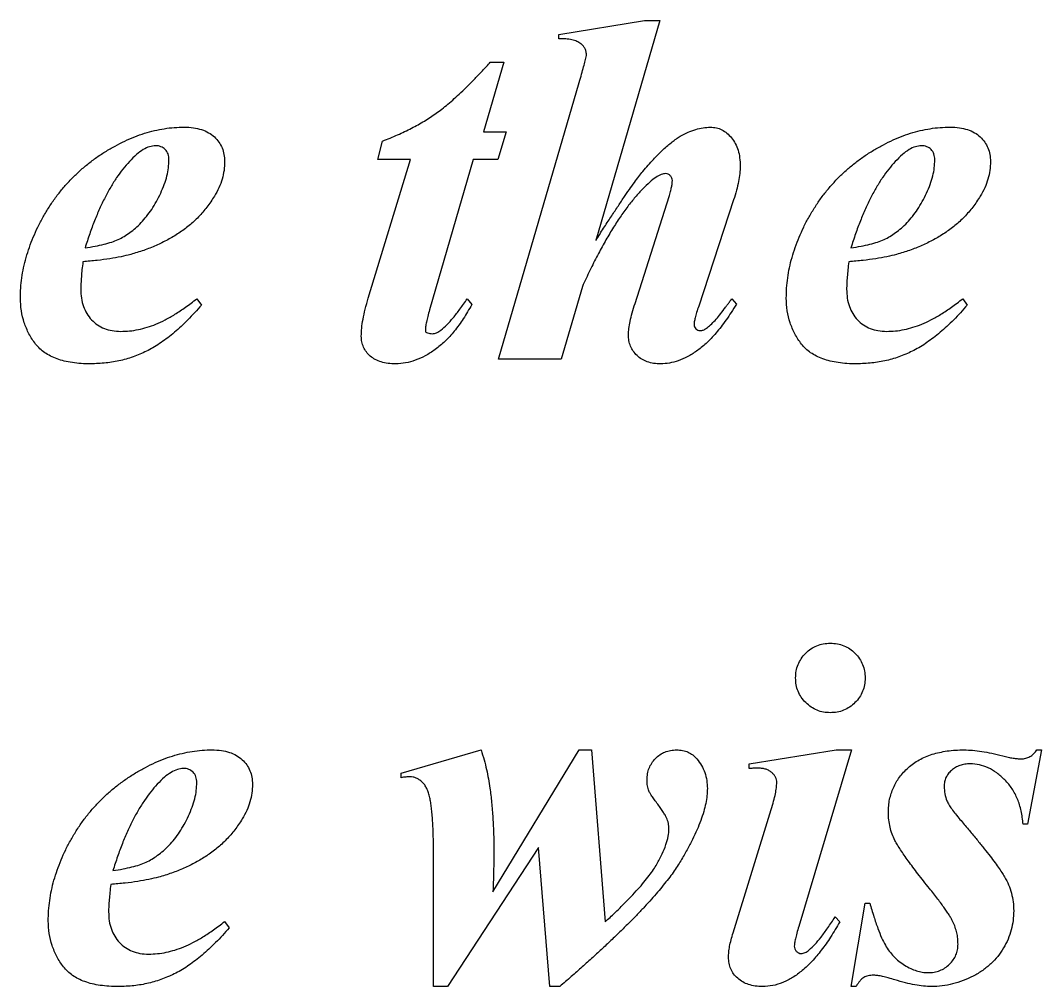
# Model space of a CAD drawing. Header units: inches. Extents: x -17.5 to 0, y -0.6 to 2.9.
# Drawn here: x -5.221 to -4.61, y 1.5 to 2.078 of the extents above; entities that cross this region are included whole.
import ezdxf

# ---------------------------------------------------------------- set-up
doc = ezdxf.new("R2010")
doc.units = ezdxf.units.IN
doc.header["$MEASUREMENT"] = 0

msp = doc.modelspace()

# ---------------------------------------------------------------- linework, layer by layer
at = {"color": 7, "linetype": 'Continuous', "lineweight": 25}
for p, q in [((-4.89917, 2.06944), (-4.84791, 2.07778)), ((-4.83867, 2.07778), (-4.87708, 1.94605)), ((-4.84791, 2.07778), (-4.83867, 2.07778)), ((-4.89917, 2.06667), (-4.89917, 2.06944)), ((-4.93207, 2.05278), (-4.94422, 2.01111)), ((-4.94018, 2.05278), (-4.93207, 2.05278)), ((-4.93528, 1.875), (-4.88697, 2.04071)), ((-4.94422, 2.01111), (-4.93064, 2.01111)), ((-4.93064, 2.01111), (-4.93576, 1.99444)), ((-5.0075, 1.99444), (-5.00464, 2.0056)), ((-5.01323, 1.91159), (-4.98788, 1.99444)), ((-4.98788, 1.99444), (-5.0075, 1.99444)), ((-4.95047, 1.99444), (-4.97656, 1.9046)), ((-4.93576, 1.99444), (-4.95047, 1.99444)), ((-4.85355, 1.90842), (-4.8332, 1.97231)), ((-4.79457, 1.97036), (-4.81549, 1.90677)), ((-4.88511, 1.91853), (-4.89778, 1.875)), ((-5.11584, 1.91111), (-5.11306, 1.90742)), ((-4.95407, 1.91111), (-4.9513, 1.90773)), ((-4.79565, 1.91111), (-4.79288, 1.90794)), ((-4.6575, 1.91111), (-4.65472, 1.90742)), ((-4.89778, 1.875), (-4.93528, 1.875)), ((-4.99361, 1.6273), (-4.9457, 1.64119)), ((-4.93862, 1.55625), (-4.88693, 1.64119)), ((-4.88693, 1.64119), (-4.87972, 1.64119)), ((-4.87972, 1.64119), (-4.87139, 1.53832)), ((-4.78528, 1.63285), (-4.73315, 1.64119)), ((-4.72395, 1.64119), (-4.75564, 1.53554)), ((-4.73315, 1.64119), (-4.72395, 1.64119)), ((-4.61028, 1.64119), (-4.61861, 1.59674)), ((-4.61306, 1.64119), (-4.61028, 1.64119)), ((-4.78528, 1.63007), (-4.78528, 1.63285)), ((-4.99361, 1.62452), (-4.99361, 1.6273)), ((-4.79487, 1.53164), (-4.77204, 1.60551)), ((-4.61861, 1.59674), (-4.62139, 1.59674)), ((-4.97417, 1.49952), (-4.97417, 1.57812)), ((-4.91132, 1.58277), (-4.96575, 1.49952)), ((-4.90464, 1.49952), (-4.91132, 1.58277)), ((-4.72417, 1.49952), (-4.71584, 1.54952)), ((-4.71584, 1.54952), (-4.71306, 1.54952)), ((-4.73385, 1.54119), (-4.73107, 1.53823)), ((-5.09917, 1.53841), (-5.09639, 1.53472)), ((-4.96575, 1.49952), (-4.97417, 1.49952)), ((-4.89865, 1.49952), (-4.90464, 1.49952)), ((-4.72139, 1.49952), (-4.72417, 1.49952))]:
    msp.add_line(p, q, dxfattribs=at)
for points, knots in [([(-4.88593, 2.0638), (-4.88672, 2.06432), (-4.8884, 2.06542), (-4.89154, 2.0663), (-4.89517, 2.06678), (-4.89778, 2.06671), (-4.89917, 2.06667)], [0, 0, 0, 0, 0.204337, 0.435005, 0.69821, 1, 1, 1, 1]), ([(-4.88263, 2.05677), (-4.88268, 2.05748), (-4.88276, 2.05887), (-4.88336, 2.06082), (-4.88445, 2.06249), (-4.88543, 2.06336), (-4.88593, 2.0638)], [0, 0, 0, 0, 0.265526, 0.514444, 0.752194, 1, 1, 1, 1]), ([(-4.88697, 2.04071), (-4.88649, 2.04236), (-4.88557, 2.04544), (-4.88444, 2.04979), (-4.8834, 2.05347), (-4.88287, 2.05574), (-4.88263, 2.05677)], [0, 0, 0, 0, 0.309608, 0.579825, 0.809543, 1, 1, 1, 1]), ([(-5.00464, 2.0056), (-5.00163, 2.00679), (-4.99575, 2.00912), (-4.98741, 2.01313), (-4.9797, 2.01743), (-4.97368, 2.02132), (-4.96907, 2.02481), (-4.96541, 2.02769), (-4.96165, 2.03103), (-4.95766, 2.03464), (-4.95353, 2.03866), (-4.94925, 2.04306), (-4.94473, 2.04776), (-4.94172, 2.05108), (-4.94018, 2.05278)], [0, 0, 0, 0, 0.120172, 0.234507, 0.343418, 0.447385, 0.500336, 0.558038, 0.620076, 0.686978, 0.757998, 0.833949, 0.914855, 1, 1, 1, 1]), ([(-5.22139, 1.91155), (-5.22135, 1.91357), (-5.22127, 1.91764), (-5.22057, 1.92372), (-5.21956, 1.92983), (-5.218, 1.9359), (-5.21611, 1.942), (-5.21374, 1.94807), (-5.21102, 1.95418), (-5.2078, 1.9602), (-5.20428, 1.96612), (-5.20042, 1.97176), (-5.19623, 1.97709), (-5.19171, 1.98211), (-5.18693, 1.98688), (-5.1818, 1.99128), (-5.1764, 1.99544), (-5.17071, 1.99923), (-5.16485, 2.00261), (-5.15896, 2.00564), (-5.15308, 2.00822), (-5.14714, 2.01025), (-5.14123, 2.01187), (-5.1353, 2.01305), (-5.12937, 2.01377), (-5.1254, 2.01385), (-5.12343, 2.01389)], [0, 0, 0, 0, 0.039082, 0.078362, 0.117989, 0.158248, 0.199189, 0.24105, 0.28388, 0.328057, 0.3726, 0.416552, 0.459861, 0.503325, 0.546527, 0.59004, 0.633619, 0.677877, 0.721755, 0.764051, 0.805409, 0.845552, 0.884872, 0.923553, 0.962033, 1, 1, 1, 1]), ([(-5.12343, 2.01389), (-5.12154, 2.01384), (-5.11799, 2.01375), (-5.11303, 2.01258), (-5.10875, 2.0108), (-5.10528, 2.00818), (-5.10254, 2.00505), (-5.10055, 2.00149), (-5.09939, 1.99751), (-5.09924, 1.99474), (-5.09917, 1.99332)], [0, 0, 0, 0, 0.157556, 0.296643, 0.423401, 0.542675, 0.6567, 0.76879, 0.880952, 1, 1, 1, 1]), ([(-4.84891, 1.98741), (-4.84784, 1.98866), (-4.84578, 1.99108), (-4.84271, 1.99452), (-4.8397, 1.9976), (-4.83684, 2.00038), (-4.83411, 2.00287), (-4.83148, 2.00504), (-4.82895, 2.00687), (-4.82581, 2.00888), (-4.82195, 2.01085), (-4.81738, 2.01261), (-4.81286, 2.01367), (-4.80988, 2.01382), (-4.80841, 2.01389)], [0, 0, 0, 0, 0.098594, 0.190898, 0.276935, 0.356828, 0.430658, 0.499201, 0.561431, 0.618084, 0.722633, 0.821089, 0.911954, 1, 1, 1, 1]), ([(-4.80841, 2.01389), (-4.80723, 2.01382), (-4.80488, 2.01369), (-4.80153, 2.01236), (-4.79845, 2.01034), (-4.79572, 2.00752), (-4.79343, 2.00407), (-4.79174, 2.00001), (-4.79082, 1.99541), (-4.79069, 1.99218), (-4.79062, 1.99049)], [0, 0, 0, 0, 0.108195, 0.214475, 0.325674, 0.444897, 0.572296, 0.703214, 0.845636, 1, 1, 1, 1]), ([(-4.76306, 1.91155), (-4.76302, 1.91357), (-4.76294, 1.91764), (-4.76224, 1.92372), (-4.76123, 1.92983), (-4.75967, 1.9359), (-4.75778, 1.942), (-4.7554, 1.94807), (-4.75268, 1.95418), (-4.74947, 1.9602), (-4.74595, 1.96612), (-4.74209, 1.97176), (-4.73789, 1.97709), (-4.73338, 1.98211), (-4.7286, 1.98688), (-4.72347, 1.99128), (-4.71807, 1.99544), (-4.71237, 1.99923), (-4.70652, 2.00261), (-4.70063, 2.00564), (-4.69475, 2.00822), (-4.68881, 2.01025), (-4.6829, 2.01187), (-4.67697, 2.01305), (-4.67103, 2.01377), (-4.66707, 2.01385), (-4.6651, 2.01389)], [0, 0, 0, 0, 0.039082, 0.078362, 0.117989, 0.158248, 0.199189, 0.24105, 0.28388, 0.328057, 0.3726, 0.416552, 0.459861, 0.503325, 0.546527, 0.59004, 0.633619, 0.677877, 0.721755, 0.764051, 0.805409, 0.845552, 0.884872, 0.923553, 0.962033, 1, 1, 1, 1]), ([(-4.6651, 2.01389), (-4.66321, 2.01384), (-4.65965, 2.01375), (-4.6547, 2.01258), (-4.65041, 2.0108), (-4.64695, 2.00818), (-4.64421, 2.00505), (-4.64221, 2.00149), (-4.64105, 1.99751), (-4.64091, 1.99474), (-4.64084, 1.99332)], [0, 0, 0, 0, 0.1575562, 0.2966434, 0.4234006, 0.5426755, 0.6567005, 0.7687905, 0.8809523, 1, 1, 1, 1]), ([(-5.14049, 2.00278), (-5.14171, 2.00264), (-5.14431, 2.00235), (-5.14819, 2.00039), (-5.15223, 1.99739), (-5.15478, 1.99478), (-5.15616, 1.99336)], [0, 0, 0, 0, 0.1950134, 0.4168613, 0.6837801, 1, 1, 1, 1]), ([(-5.1325, 1.99431), (-5.13252, 1.99494), (-5.13255, 1.99614), (-5.13302, 1.99782), (-5.13368, 1.99933), (-5.13473, 2.00055), (-5.13592, 2.00156), (-5.13732, 2.00226), (-5.13885, 2.00272), (-5.13994, 2.00276), (-5.14049, 2.00278)], [0, 0, 0, 0, 0.142801, 0.272978, 0.397465, 0.51751, 0.637554, 0.753126, 0.873718, 1, 1, 1, 1]), ([(-4.68215, 2.00278), (-4.68337, 2.00264), (-4.68598, 2.00235), (-4.68985, 2.00039), (-4.6939, 1.99739), (-4.69644, 1.99478), (-4.69782, 1.99336)], [0, 0, 0, 0, 0.195013, 0.416861, 0.68378, 1, 1, 1, 1]), ([(-4.67417, 1.99431), (-4.67419, 1.99494), (-4.67422, 1.99614), (-4.67469, 1.99782), (-4.67535, 1.99933), (-4.6764, 2.00055), (-4.67759, 2.00156), (-4.67899, 2.00226), (-4.68052, 2.00272), (-4.6816, 2.00276), (-4.68215, 2.00278)], [0, 0, 0, 0, 0.142801, 0.272978, 0.397465, 0.51751, 0.637554, 0.753126, 0.873718, 1, 1, 1, 1]), ([(-5.18268, 1.94167), (-5.18066, 1.94197), (-5.17686, 1.94256), (-5.17155, 1.94375), (-5.16692, 1.94499), (-5.16292, 1.94657), (-5.15928, 1.94844), (-5.15584, 1.95079), (-5.15238, 1.95353), (-5.14902, 1.95679), (-5.14577, 1.96051), (-5.14272, 1.96471), (-5.13991, 1.96935), (-5.13739, 1.97436), (-5.13525, 1.97949), (-5.13365, 1.98456), (-5.13269, 1.98949), (-5.13256, 1.99273), (-5.1325, 1.99431)], [0, 0, 0, 0, 0.076865, 0.145034, 0.205136, 0.257311, 0.307089, 0.35899, 0.414116, 0.473151, 0.535406, 0.600225, 0.668527, 0.740015, 0.811443, 0.877706, 0.940411, 1, 1, 1, 1]), ([(-5.15616, 1.99336), (-5.15749, 1.99186), (-5.16022, 1.98878), (-5.16391, 1.98362), (-5.16749, 1.97796), (-5.17084, 1.97173), (-5.17412, 1.96502), (-5.17713, 1.95772), (-5.18006, 1.94992), (-5.18179, 1.94447), (-5.18268, 1.94167)], [0, 0, 0, 0, 0.102496, 0.210714, 0.32463, 0.445355, 0.572975, 0.707181, 0.84953, 1, 1, 1, 1]), ([(-5.09917, 1.99332), (-5.09925, 1.99154), (-5.0994, 1.988), (-5.1006, 1.98272), (-5.10249, 1.97751), (-5.10434, 1.97424), (-5.10529, 1.97257)], [0, 0, 0, 0, 0.242528, 0.485953, 0.737487, 1, 1, 1, 1]), ([(-4.72434, 1.94167), (-4.72233, 1.94197), (-4.71852, 1.94256), (-4.71321, 1.94375), (-4.70859, 1.94499), (-4.70458, 1.94657), (-4.70094, 1.94844), (-4.69751, 1.95079), (-4.69405, 1.95353), (-4.69068, 1.95679), (-4.68744, 1.96051), (-4.68439, 1.96471), (-4.68157, 1.96935), (-4.67906, 1.97436), (-4.67692, 1.97949), (-4.67531, 1.98456), (-4.67436, 1.98949), (-4.67423, 1.99273), (-4.67417, 1.99431)], [0, 0, 0, 0, 0.076865, 0.145034, 0.205136, 0.257311, 0.307089, 0.35899, 0.414116, 0.473151, 0.535406, 0.600225, 0.668527, 0.740015, 0.811443, 0.877706, 0.940411, 1, 1, 1, 1]), ([(-4.69782, 1.99336), (-4.69915, 1.99186), (-4.70188, 1.98878), (-4.70558, 1.98362), (-4.70916, 1.97796), (-4.71251, 1.97173), (-4.71579, 1.96502), (-4.7188, 1.95772), (-4.72173, 1.94992), (-4.72346, 1.94447), (-4.72434, 1.94167)], [0, 0, 0, 0, 0.102496, 0.210714, 0.32463, 0.445355, 0.572975, 0.707181, 0.84953, 1, 1, 1, 1]), ([(-4.64084, 1.99332), (-4.64091, 1.99154), (-4.64107, 1.988), (-4.64226, 1.98272), (-4.64416, 1.97751), (-4.64601, 1.97424), (-4.64696, 1.97257)], [0, 0, 0, 0, 0.242528, 0.485953, 0.737487, 1, 1, 1, 1]), ([(-4.87708, 1.94605), (-4.87551, 1.9485), (-4.87252, 1.95319), (-4.8682, 1.95993), (-4.86413, 1.966), (-4.86047, 1.9715), (-4.85714, 1.97639), (-4.85407, 1.98059), (-4.85142, 1.98424), (-4.8497, 1.98642), (-4.84891, 1.98741)], [0, 0, 0, 0, 0.173877, 0.333793, 0.479504, 0.611991, 0.729823, 0.833527, 0.924039, 1, 1, 1, 1]), ([(-4.79062, 1.99049), (-4.79068, 1.98906), (-4.7908, 1.98601), (-4.79161, 1.98122), (-4.79281, 1.97592), (-4.79396, 1.97227), (-4.79457, 1.97036)], [0, 0, 0, 0, 0.209004, 0.443557, 0.70733, 1, 1, 1, 1]), ([(-4.83515, 1.98611), (-4.83608, 1.98597), (-4.83821, 1.98566), (-4.84144, 1.98374), (-4.84507, 1.98081), (-4.84754, 1.97838), (-4.84891, 1.97704)], [0, 0, 0, 0, 0.166187, 0.382288, 0.65827, 1, 1, 1, 1]), ([(-4.83124, 1.9819), (-4.8313, 1.98244), (-4.83141, 1.98353), (-4.83242, 1.98483), (-4.83361, 1.98594), (-4.83465, 1.98606), (-4.83515, 1.98611)], [0, 0, 0, 0, 0.253161, 0.511631, 0.767134, 1, 1, 1, 1]), ([(-4.8332, 1.97231), (-4.8329, 1.97333), (-4.83235, 1.97521), (-4.83173, 1.97783), (-4.83135, 1.98001), (-4.83128, 1.98132), (-4.83124, 1.9819)], [0, 0, 0, 0, 0.326208, 0.598677, 0.822608, 1, 1, 1, 1]), ([(-4.84891, 1.97704), (-4.85043, 1.9754), (-4.8536, 1.97198), (-4.8581, 1.96628), (-4.86265, 1.95997), (-4.86715, 1.95295), (-4.87166, 1.94531), (-4.87617, 1.93698), (-4.88074, 1.92803), (-4.88362, 1.92176), (-4.88511, 1.91853)], [0, 0, 0, 0, 0.0973815, 0.2019414, 0.314889, 0.4352683, 0.5636629, 0.7002523, 0.8460296, 1, 1, 1, 1]), ([(-5.10529, 1.97257), (-5.10675, 1.97037), (-5.10963, 1.96601), (-5.11472, 1.96013), (-5.12033, 1.95487), (-5.12656, 1.95038), (-5.13318, 1.9464), (-5.14023, 1.94301), (-5.14762, 1.94), (-5.15277, 1.93848), (-5.15538, 1.93772)], [0, 0, 0, 0, 0.126688, 0.250228, 0.372514, 0.49468, 0.617641, 0.742739, 0.869822, 1, 1, 1, 1]), ([(-4.64696, 1.97257), (-4.64841, 1.97037), (-4.65129, 1.96601), (-4.65639, 1.96013), (-4.662, 1.95487), (-4.66822, 1.95038), (-4.67485, 1.9464), (-4.6819, 1.94301), (-4.68929, 1.94), (-4.69444, 1.93848), (-4.69704, 1.93772)], [0, 0, 0, 0, 0.126688, 0.250228, 0.372514, 0.49468, 0.617641, 0.742739, 0.869822, 1, 1, 1, 1]), ([(-5.15538, 1.93772), (-5.1573, 1.93725), (-5.16142, 1.93625), (-5.16812, 1.93505), (-5.17575, 1.93408), (-5.18114, 1.93359), (-5.18398, 1.93333)], [0, 0, 0, 0, 0.20459, 0.439082, 0.704993, 1, 1, 1, 1]), ([(-4.69704, 1.93772), (-4.69896, 1.93725), (-4.70308, 1.93625), (-4.70979, 1.93505), (-4.71741, 1.93408), (-4.72281, 1.93359), (-4.72564, 1.93333)], [0, 0, 0, 0, 0.20459, 0.439082, 0.704993, 1, 1, 1, 1]), ([(-5.18398, 1.93333), (-5.18418, 1.93176), (-5.18456, 1.92874), (-5.18492, 1.92442), (-5.18522, 1.92053), (-5.18526, 1.91808), (-5.18528, 1.91693)], [0, 0, 0, 0, 0.289329, 0.5539658, 0.7890769, 1, 1, 1, 1]), ([(-4.72564, 1.93333), (-4.72584, 1.93176), (-4.72623, 1.92874), (-4.72659, 1.92442), (-4.72689, 1.92053), (-4.72693, 1.91808), (-4.72695, 1.91693)], [0, 0, 0, 0, 0.289329, 0.5539658, 0.7890769, 1, 1, 1, 1]), ([(-5.18528, 1.91693), (-5.18522, 1.91511), (-5.18511, 1.9116), (-5.18379, 1.90666), (-5.18181, 1.90221), (-5.17889, 1.89849), (-5.17537, 1.89536), (-5.17114, 1.89326), (-5.16641, 1.89187), (-5.16307, 1.89174), (-5.16132, 1.89167)], [0, 0, 0, 0, 0.138619, 0.267658, 0.388404, 0.508312, 0.626725, 0.744958, 0.866809, 1, 1, 1, 1]), ([(-4.72695, 1.91693), (-4.72689, 1.91511), (-4.72677, 1.9116), (-4.72546, 1.90666), (-4.72347, 1.90221), (-4.72055, 1.89849), (-4.71704, 1.89536), (-4.7128, 1.89326), (-4.70808, 1.89187), (-4.70474, 1.89174), (-4.70299, 1.89167)], [0, 0, 0, 0, 0.138619, 0.267658, 0.388404, 0.508312, 0.626725, 0.744958, 0.866809, 1, 1, 1, 1]), ([(-5.17933, 1.87222), (-5.18125, 1.87225), (-5.18492, 1.8723), (-5.1902, 1.87288), (-5.19503, 1.87376), (-5.19942, 1.87506), (-5.20334, 1.87675), (-5.20681, 1.87879), (-5.20982, 1.88121), (-5.21313, 1.88493), (-5.21644, 1.8901), (-5.21927, 1.89685), (-5.2211, 1.90404), (-5.22129, 1.90902), (-5.22139, 1.91155)], [0, 0, 0, 0, 0.087244, 0.167641, 0.242272, 0.311244, 0.376044, 0.436772, 0.49455, 0.55161, 0.663388, 0.773209, 0.884729, 1, 1, 1, 1]), ([(-5.11306, 1.90742), (-5.1144, 1.90588), (-5.11704, 1.90285), (-5.12113, 1.89861), (-5.12516, 1.8947), (-5.12916, 1.89112), (-5.13315, 1.8879), (-5.13712, 1.88504), (-5.141, 1.88244), (-5.14623, 1.87957), (-5.15293, 1.8766), (-5.16137, 1.87409), (-5.17022, 1.87252), (-5.17626, 1.87232), (-5.17933, 1.87222)], [0, 0, 0, 0, 0.0791, 0.154916, 0.227172, 0.295979, 0.361898, 0.424661, 0.484745, 0.542227, 0.654471, 0.766987, 0.881447, 1, 1, 1, 1]), ([(-5.16132, 1.89167), (-5.15957, 1.89171), (-5.15604, 1.89181), (-5.15077, 1.89268), (-5.1455, 1.89403), (-5.14013, 1.89593), (-5.13457, 1.89858), (-5.12864, 1.90196), (-5.12234, 1.90623), (-5.11808, 1.90943), (-5.11584, 1.91111)], [0, 0, 0, 0, 0.10426, 0.209667, 0.317162, 0.427674, 0.547407, 0.683078, 0.833212, 1, 1, 1, 1]), ([(-5.0174, 1.88876), (-5.01734, 1.89035), (-5.01722, 1.89376), (-5.01636, 1.89917), (-5.01507, 1.9052), (-5.01387, 1.90938), (-5.01323, 1.91159)], [0, 0, 0, 0, 0.205405, 0.439032, 0.704171, 1, 1, 1, 1]), ([(-4.9513, 1.90773), (-4.95293, 1.90484), (-4.95607, 1.89931), (-4.96146, 1.89192), (-4.96707, 1.8857), (-4.97295, 1.88076), (-4.97894, 1.877), (-4.98487, 1.87425), (-4.99081, 1.87253), (-4.99479, 1.87232), (-4.99674, 1.87222)], [0, 0, 0, 0, 0.164549, 0.315664, 0.452911, 0.579345, 0.695512, 0.802853, 0.903381, 1, 1, 1, 1]), ([(-4.9697, 1.8924), (-4.9685, 1.89344), (-4.96587, 1.8957), (-4.96218, 1.89999), (-4.95812, 1.90516), (-4.95548, 1.90904), (-4.95407, 1.91111)], [0, 0, 0, 0, 0.193516, 0.424759, 0.692792, 1, 1, 1, 1]), ([(-4.8575, 1.88967), (-4.85744, 1.89089), (-4.8573, 1.89357), (-4.85649, 1.89792), (-4.85528, 1.90297), (-4.85416, 1.90652), (-4.85355, 1.90842)], [0, 0, 0, 0, 0.190139, 0.419159, 0.688586, 1, 1, 1, 1]), ([(-4.79288, 1.90794), (-4.79391, 1.9063), (-4.79591, 1.90312), (-4.79899, 1.8986), (-4.80201, 1.89447), (-4.80503, 1.89075), (-4.808, 1.88744), (-4.8109, 1.88448), (-4.81383, 1.88203), (-4.8175, 1.87922), (-4.82208, 1.8765), (-4.82754, 1.87406), (-4.83288, 1.87252), (-4.83643, 1.87232), (-4.83814, 1.87222)], [0, 0, 0, 0, 0.096691, 0.187562, 0.272718, 0.351723, 0.426334, 0.494711, 0.55819, 0.616931, 0.724725, 0.823275, 0.914478, 1, 1, 1, 1]), ([(-4.81549, 1.90677), (-4.81591, 1.9055), (-4.81667, 1.90319), (-4.81752, 1.90005), (-4.81812, 1.89759), (-4.81822, 1.89617), (-4.81827, 1.89557)], [0, 0, 0, 0, 0.346514, 0.630526, 0.845425, 1, 1, 1, 1]), ([(-4.80021, 1.90508), (-4.79994, 1.90546), (-4.79932, 1.9063), (-4.79829, 1.90767), (-4.79705, 1.90931), (-4.79615, 1.91048), (-4.79565, 1.91111)], [0, 0, 0, 0, 0.18485, 0.41446, 0.680809, 1, 1, 1, 1]), ([(-4.721, 1.87222), (-4.72291, 1.87225), (-4.72658, 1.8723), (-4.73186, 1.87288), (-4.7367, 1.87376), (-4.74108, 1.87506), (-4.74501, 1.87675), (-4.74847, 1.87879), (-4.75149, 1.88121), (-4.75479, 1.88493), (-4.7581, 1.8901), (-4.76094, 1.89685), (-4.76276, 1.90404), (-4.76296, 1.90902), (-4.76306, 1.91155)], [0, 0, 0, 0, 0.087244, 0.167641, 0.242272, 0.311244, 0.376044, 0.436772, 0.49455, 0.55161, 0.663388, 0.773209, 0.884729, 1, 1, 1, 1]), ([(-4.65472, 1.90742), (-4.65607, 1.90588), (-4.65871, 1.90285), (-4.6628, 1.89861), (-4.66683, 1.8947), (-4.67083, 1.89112), (-4.67482, 1.8879), (-4.67878, 1.88504), (-4.68267, 1.88244), (-4.68789, 1.87957), (-4.6946, 1.8766), (-4.70304, 1.87409), (-4.71189, 1.87252), (-4.71793, 1.87232), (-4.721, 1.87222)], [0, 0, 0, 0, 0.0791, 0.154916, 0.227172, 0.295979, 0.361898, 0.424661, 0.484745, 0.542227, 0.654471, 0.766987, 0.881447, 1, 1, 1, 1]), ([(-4.70299, 1.89167), (-4.70123, 1.89171), (-4.69771, 1.89181), (-4.69243, 1.89268), (-4.68716, 1.89403), (-4.6818, 1.89593), (-4.67624, 1.89858), (-4.67031, 1.90196), (-4.66401, 1.90623), (-4.65975, 1.90943), (-4.6575, 1.91111)], [0, 0, 0, 0, 0.10426, 0.209667, 0.317162, 0.427674, 0.547407, 0.683078, 0.833212, 1, 1, 1, 1]), ([(-4.97656, 1.9046), (-4.97693, 1.90329), (-4.97763, 1.90085), (-4.97841, 1.89741), (-4.97894, 1.89449), (-4.97903, 1.8927), (-4.97907, 1.89188)], [0, 0, 0, 0, 0.315165, 0.585756, 0.812505, 1, 1, 1, 1]), ([(-4.81089, 1.89353), (-4.81002, 1.89421), (-4.80818, 1.89565), (-4.80554, 1.89829), (-4.80286, 1.90148), (-4.80112, 1.90384), (-4.80021, 1.90508)], [0, 0, 0, 0, 0.20907, 0.444263, 0.707529, 1, 1, 1, 1]), ([(-4.81827, 1.89557), (-4.81822, 1.89514), (-4.81811, 1.89423), (-4.8172, 1.89313), (-4.81605, 1.89226), (-4.81511, 1.89215), (-4.81466, 1.8921)], [0, 0, 0, 0, 0.23457, 0.489642, 0.757668, 1, 1, 1, 1]), ([(-4.99674, 1.87222), (-4.99829, 1.87228), (-5.00124, 1.87238), (-5.00539, 1.87326), (-5.00902, 1.87467), (-5.01206, 1.87672), (-5.01442, 1.87928), (-5.01617, 1.88214), (-5.0172, 1.88536), (-5.01733, 1.88761), (-5.0174, 1.88876)], [0, 0, 0, 0, 0.156482, 0.296729, 0.42572, 0.547555, 0.663201, 0.773821, 0.884124, 1, 1, 1, 1]), ([(-4.97907, 1.89188), (-4.97898, 1.89166), (-4.97873, 1.8911), (-4.97763, 1.89068), (-4.97634, 1.89036), (-4.97533, 1.89031), (-4.97482, 1.89028)], [0, 0, 0, 0, 0.146229, 0.373492, 0.681429, 1, 1, 1, 1]), ([(-4.97482, 1.89028), (-4.97396, 1.89039), (-4.97206, 1.89063), (-4.97053, 1.89178), (-4.9697, 1.8924)], [0, 0, 0, 0, 0.456588, 1, 1, 1, 1]), ([(-4.83814, 1.87222), (-4.83958, 1.87227), (-4.84234, 1.87236), (-4.84621, 1.87334), (-4.8496, 1.87491), (-4.85244, 1.87711), (-4.85473, 1.87975), (-4.8563, 1.88281), (-4.85736, 1.88613), (-4.85746, 1.88848), (-4.8575, 1.88967)], [0, 0, 0, 0, 0.147064, 0.281475, 0.406087, 0.527604, 0.646379, 0.76039, 0.878051, 1, 1, 1, 1]), ([(-4.81466, 1.8921), (-4.81401, 1.89217), (-4.81263, 1.89231), (-4.81149, 1.89311), (-4.81089, 1.89353)], [0, 0, 0, 0, 0.4734389, 1, 1, 1, 1]), ([(-4.7575, 1.68424), (-4.75743, 1.68564), (-4.75729, 1.68837), (-4.7561, 1.69228), (-4.7542, 1.69588), (-4.75155, 1.69903), (-4.74843, 1.70174), (-4.74483, 1.70369), (-4.74089, 1.70485), (-4.73815, 1.705), (-4.73676, 1.70507)], [0, 0, 0, 0, 0.1280687, 0.2499474, 0.3717537, 0.4991318, 0.6263436, 0.7487782, 0.8719313, 1, 1, 1, 1]), ([(-4.73676, 1.70507), (-4.73533, 1.705), (-4.73255, 1.70485), (-4.72856, 1.7037), (-4.72495, 1.70172), (-4.72179, 1.69905), (-4.71913, 1.69587), (-4.71724, 1.69228), (-4.71605, 1.68837), (-4.71591, 1.68564), (-4.71584, 1.68424)], [0, 0, 0, 0, 0.130072, 0.253889, 0.375723, 0.50332, 0.630072, 0.75128, 0.87256, 1, 1, 1, 1]), ([(-4.73676, 1.66341), (-4.73814, 1.66348), (-4.74084, 1.66362), (-4.74473, 1.66481), (-4.74829, 1.66676), (-4.75147, 1.6694), (-4.75417, 1.67257), (-4.7561, 1.67619), (-4.75729, 1.68012), (-4.75743, 1.68284), (-4.7575, 1.68424)], [0, 0, 0, 0, 0.126881, 0.247614, 0.370178, 0.497691, 0.626054, 0.749788, 0.871796, 1, 1, 1, 1]), ([(-4.71584, 1.68424), (-4.71591, 1.68284), (-4.71605, 1.68012), (-4.71724, 1.67619), (-4.71917, 1.67257), (-4.72187, 1.66941), (-4.72506, 1.66675), (-4.72867, 1.6648), (-4.73262, 1.66363), (-4.73536, 1.66348), (-4.73676, 1.66341)], [0, 0, 0, 0, 0.127561, 0.248956, 0.37207, 0.499788, 0.626661, 0.749774, 0.872439, 1, 1, 1, 1]), ([(-5.20472, 1.53884), (-5.20468, 1.54087), (-5.2046, 1.54493), (-5.2039, 1.55102), (-5.2029, 1.55712), (-5.20134, 1.5632), (-5.19944, 1.56929), (-5.19707, 1.57537), (-5.19435, 1.58147), (-5.19113, 1.5875), (-5.18761, 1.59341), (-5.18376, 1.59906), (-5.17956, 1.60439), (-5.17505, 1.6094), (-5.17027, 1.61418), (-5.16513, 1.61858), (-5.15973, 1.62274), (-5.15404, 1.62652), (-5.14818, 1.62991), (-5.1423, 1.63293), (-5.13641, 1.63552), (-5.13048, 1.63755), (-5.12456, 1.63916), (-5.11864, 1.64035), (-5.1127, 1.64107), (-5.10873, 1.64115), (-5.10676, 1.64119)], [0, 0, 0, 0, 0.039082, 0.078362, 0.117989, 0.158248, 0.199189, 0.24105, 0.28388, 0.328057, 0.3726, 0.416552, 0.459861, 0.503325, 0.546527, 0.59004, 0.633619, 0.677877, 0.721755, 0.764051, 0.805409, 0.845552, 0.884872, 0.923553, 0.962033, 1, 1, 1, 1]), ([(-5.10676, 1.64119), (-5.10488, 1.64114), (-5.10132, 1.64105), (-5.09636, 1.63988), (-5.09208, 1.63809), (-5.08861, 1.63547), (-5.08587, 1.63235), (-5.08388, 1.62879), (-5.08272, 1.62481), (-5.08258, 1.62204), (-5.0825, 1.62061)], [0, 0, 0, 0, 0.157556, 0.296643, 0.423401, 0.542675, 0.6567, 0.76879, 0.880952, 1, 1, 1, 1]), ([(-4.9457, 1.64119), (-4.94509, 1.63919), (-4.94389, 1.63529), (-4.94242, 1.62948), (-4.94128, 1.62385), (-4.94072, 1.62014), (-4.94044, 1.61831)], [0, 0, 0, 0, 0.265917, 0.521276, 0.764347, 1, 1, 1, 1]), ([(-4.84639, 1.6233), (-4.84634, 1.62451), (-4.84624, 1.62687), (-4.84523, 1.63024), (-4.84366, 1.63334), (-4.84142, 1.63605), (-4.83878, 1.63836), (-4.83568, 1.63999), (-4.8323, 1.64105), (-4.82991, 1.64114), (-4.82868, 1.64119)], [0, 0, 0, 0, 0.1288, 0.251145, 0.372863, 0.4982, 0.624327, 0.745395, 0.869659, 1, 1, 1, 1]), ([(-4.82868, 1.64119), (-4.82747, 1.64112), (-4.82514, 1.641), (-4.82185, 1.63996), (-4.81891, 1.6383), (-4.81739, 1.63667), (-4.81662, 1.63585)], [0, 0, 0, 0, 0.265587, 0.512405, 0.752218, 1, 1, 1, 1]), ([(-4.70195, 1.60386), (-4.70192, 1.60516), (-4.70186, 1.60774), (-4.70129, 1.61151), (-4.70031, 1.61511), (-4.69901, 1.61855), (-4.69736, 1.62183), (-4.6953, 1.62493), (-4.69285, 1.62784), (-4.69007, 1.63058), (-4.68696, 1.6331), (-4.68351, 1.63528), (-4.67974, 1.63709), (-4.6757, 1.63864), (-4.67132, 1.63972), (-4.66669, 1.64063), (-4.66174, 1.64108), (-4.65834, 1.64115), (-4.65659, 1.64119)], [0, 0, 0, 0, 0.059206, 0.117017, 0.172813, 0.228349, 0.283605, 0.339563, 0.39695, 0.45597, 0.516732, 0.578175, 0.641074, 0.706379, 0.774283, 0.845821, 0.920436, 1, 1, 1, 1]), ([(-4.65659, 1.64119), (-4.65492, 1.64114), (-4.65142, 1.64105), (-4.64592, 1.64028), (-4.63989, 1.63917), (-4.63572, 1.63813), (-4.63354, 1.63758)], [0, 0, 0, 0, 0.213653, 0.4494, 0.711873, 1, 1, 1, 1]), ([(-4.62261, 1.6358), (-4.62166, 1.63587), (-4.6198, 1.63599), (-4.61718, 1.63706), (-4.61486, 1.6388), (-4.61367, 1.64037), (-4.61306, 1.64119)], [0, 0, 0, 0, 0.248846, 0.485926, 0.732908, 1, 1, 1, 1]), ([(-4.81662, 1.63585), (-4.81564, 1.63455), (-4.81371, 1.63198), (-4.81171, 1.6276), (-4.81049, 1.62292), (-4.81035, 1.61969), (-4.81028, 1.61805)], [0, 0, 0, 0, 0.252425, 0.498304, 0.744677, 1, 1, 1, 1]), ([(-4.65299, 1.63285), (-4.65408, 1.63281), (-4.65617, 1.63272), (-4.65916, 1.63193), (-4.66189, 1.63075), (-4.66422, 1.62897), (-4.66618, 1.62695), (-4.66755, 1.6246), (-4.6685, 1.62209), (-4.66857, 1.6203), (-4.66861, 1.6194)], [0, 0, 0, 0, 0.142331, 0.273091, 0.401783, 0.528907, 0.653372, 0.767895, 0.882167, 1, 1, 1, 1]), ([(-4.62139, 1.59674), (-4.62152, 1.5981), (-4.62176, 1.60077), (-4.62246, 1.60464), (-4.62341, 1.6083), (-4.62462, 1.61174), (-4.62611, 1.61495), (-4.62789, 1.61792), (-4.62989, 1.62071), (-4.63292, 1.62395), (-4.63687, 1.62749), (-4.64208, 1.63051), (-4.64745, 1.63251), (-4.65115, 1.63274), (-4.65299, 1.63285)], [0, 0, 0, 0, 0.077861, 0.152341, 0.223862, 0.292897, 0.359225, 0.425334, 0.489584, 0.554298, 0.677497, 0.790085, 0.895581, 1, 1, 1, 1]), ([(-4.63354, 1.63758), (-4.63246, 1.63731), (-4.63042, 1.63681), (-4.62751, 1.63622), (-4.62494, 1.63592), (-4.62334, 1.63584), (-4.62261, 1.6358)], [0, 0, 0, 0, 0.301428, 0.568151, 0.800344, 1, 1, 1, 1]), ([(-5.12382, 1.63007), (-5.12504, 1.62994), (-5.12764, 1.62964), (-5.13152, 1.62769), (-5.13556, 1.62469), (-5.13811, 1.62207), (-5.13949, 1.62066)], [0, 0, 0, 0, 0.1950134, 0.4168613, 0.6837801, 1, 1, 1, 1]), ([(-5.11584, 1.62161), (-5.11585, 1.62224), (-5.11588, 1.62343), (-5.11635, 1.62512), (-5.11702, 1.62663), (-5.11806, 1.62785), (-5.11926, 1.62885), (-5.12066, 1.62956), (-5.12219, 1.63002), (-5.12327, 1.63005), (-5.12382, 1.63007)], [0, 0, 0, 0, 0.142801, 0.272978, 0.397465, 0.51751, 0.637554, 0.753126, 0.873718, 1, 1, 1, 1]), ([(-4.77972, 1.6302), (-4.78056, 1.63019), (-4.78242, 1.63017), (-4.78427, 1.63011), (-4.78528, 1.63007)], [0, 0, 0, 0, 0.453061, 1, 1, 1, 1]), ([(-4.76874, 1.62157), (-4.76877, 1.62212), (-4.76883, 1.62323), (-4.76944, 1.62482), (-4.77038, 1.6263), (-4.77169, 1.62762), (-4.77327, 1.62881), (-4.77519, 1.62963), (-4.77737, 1.63011), (-4.77891, 1.63017), (-4.77972, 1.6302)], [0, 0, 0, 0, 0.106757, 0.213696, 0.322982, 0.443511, 0.571484, 0.70283, 0.84314, 1, 1, 1, 1]), ([(-5.16601, 1.56896), (-5.16399, 1.56927), (-5.16019, 1.56985), (-5.15488, 1.57105), (-5.15025, 1.57229), (-5.14625, 1.57387), (-5.14261, 1.57573), (-5.13918, 1.57809), (-5.13572, 1.58082), (-5.13235, 1.58408), (-5.1291, 1.58781), (-5.12605, 1.592), (-5.12324, 1.59665), (-5.12072, 1.60166), (-5.11858, 1.60678), (-5.11698, 1.61186), (-5.11603, 1.61679), (-5.1159, 1.62003), (-5.11584, 1.62161)], [0, 0, 0, 0, 0.076865, 0.145034, 0.205136, 0.257311, 0.307089, 0.35899, 0.414116, 0.473151, 0.535406, 0.600225, 0.668527, 0.740015, 0.811443, 0.877706, 0.940411, 1, 1, 1, 1]), ([(-5.13949, 1.62066), (-5.14082, 1.61916), (-5.14355, 1.61608), (-5.14724, 1.61092), (-5.15083, 1.60526), (-5.15418, 1.59903), (-5.15745, 1.59232), (-5.16047, 1.58502), (-5.1634, 1.57721), (-5.16512, 1.57176), (-5.16601, 1.56896)], [0, 0, 0, 0, 0.102496, 0.210714, 0.32463, 0.445355, 0.572975, 0.707181, 0.84953, 1, 1, 1, 1]), ([(-5.0825, 1.62061), (-5.08258, 1.61884), (-5.08274, 1.61529), (-5.08393, 1.61002), (-5.08582, 1.6048), (-5.08768, 1.60154), (-5.08862, 1.59987)], [0, 0, 0, 0, 0.242528, 0.485953, 0.737487, 1, 1, 1, 1]), ([(-4.98827, 1.62508), (-4.98907, 1.62506), (-4.99086, 1.62499), (-4.99263, 1.62469), (-4.99361, 1.62452)], [0, 0, 0, 0, 0.444878, 1, 1, 1, 1]), ([(-4.97638, 1.61258), (-4.97661, 1.61356), (-4.97706, 1.61543), (-4.97814, 1.61796), (-4.97935, 1.62019), (-4.98096, 1.62192), (-4.98264, 1.62332), (-4.98444, 1.62436), (-4.98635, 1.62493), (-4.98763, 1.62503), (-4.98827, 1.62508)], [0, 0, 0, 0, 0.1611797, 0.307011, 0.4413, 0.5663264, 0.6835315, 0.7927506, 0.8971176, 1, 1, 1, 1]), ([(-4.84535, 1.61658), (-4.84565, 1.6176), (-4.84631, 1.61979), (-4.84636, 1.62208), (-4.84639, 1.6233)], [0, 0, 0, 0, 0.465173, 1, 1, 1, 1]), ([(-4.77204, 1.60551), (-4.77155, 1.60717), (-4.77063, 1.61027), (-4.76959, 1.61461), (-4.76891, 1.61831), (-4.7688, 1.62055), (-4.76874, 1.62157)], [0, 0, 0, 0, 0.31585, 0.589913, 0.81473, 1, 1, 1, 1]), ([(-4.94044, 1.61831), (-4.94007, 1.61545), (-4.9393, 1.60952), (-4.93862, 1.60025), (-4.9381, 1.59031), (-4.93807, 1.58345), (-4.93806, 1.5799)], [0, 0, 0, 0, 0.224755, 0.465542, 0.723895, 1, 1, 1, 1]), ([(-4.81028, 1.61805), (-4.81034, 1.61662), (-4.81046, 1.61363), (-4.81125, 1.60901), (-4.81247, 1.60408), (-4.81422, 1.59883), (-4.8165, 1.59328), (-4.81926, 1.58741), (-4.82247, 1.5812), (-4.82555, 1.57585), (-4.82832, 1.57132), (-4.8308, 1.56774), (-4.8336, 1.56398), (-4.83673, 1.56007), (-4.84009, 1.55592), (-4.84386, 1.55167), (-4.84792, 1.54723), (-4.85229, 1.54258), (-4.85699, 1.53781), (-4.86202, 1.53284), (-4.86733, 1.52769), (-4.87299, 1.52239), (-4.87895, 1.51691), (-4.88521, 1.51124), (-4.89183, 1.50542), (-4.89634, 1.50151), (-4.89865, 1.49952)], [0, 0, 0, 0, 0.028431, 0.059206, 0.092578, 0.12911, 0.168715, 0.211421, 0.257577, 0.307142, 0.33379, 0.362653, 0.393384, 0.426647, 0.461883, 0.499259, 0.539233, 0.581007, 0.625603, 0.672021, 0.721081, 0.772187, 0.825544, 0.881561, 0.939648, 1, 1, 1, 1]), ([(-4.83328, 1.59401), (-4.83335, 1.59509), (-4.83349, 1.5973), (-4.83447, 1.60004), (-4.83568, 1.60235), (-4.83695, 1.60443), (-4.83856, 1.60683), (-4.84047, 1.60934), (-4.84228, 1.61177), (-4.84369, 1.61387), (-4.84475, 1.61536), (-4.84518, 1.61624), (-4.84535, 1.61658)], [0, 0, 0, 0, 0.124332, 0.254807, 0.331755, 0.425433, 0.53616, 0.665119, 0.789406, 0.886707, 0.956665, 1, 1, 1, 1]), ([(-4.66861, 1.6194), (-4.66853, 1.61788), (-4.66837, 1.61489), (-4.66723, 1.61119), (-4.66569, 1.60821), (-4.66397, 1.60563), (-4.66175, 1.60268), (-4.66003, 1.60065), (-4.65911, 1.59956)], [0, 0, 0, 0, 0.201119, 0.398406, 0.508601, 0.646353, 0.809974, 1, 1, 1, 1]), ([(-4.97417, 1.57812), (-4.97418, 1.58005), (-4.9742, 1.58375), (-4.97428, 1.58909), (-4.97445, 1.59402), (-4.97472, 1.59854), (-4.975, 1.60265), (-4.9754, 1.60632), (-4.97581, 1.6096), (-4.9762, 1.61163), (-4.97638, 1.61258)], [0, 0, 0, 0, 0.1669343, 0.3213331, 0.4632493, 0.5952508, 0.7135578, 0.8208384, 0.9158047, 1, 1, 1, 1]), ([(-4.69804, 1.58698), (-4.69864, 1.58823), (-4.69986, 1.59079), (-4.70103, 1.59494), (-4.7018, 1.59932), (-4.7019, 1.60232), (-4.70195, 1.60386)], [0, 0, 0, 0, 0.238905, 0.484724, 0.736486, 1, 1, 1, 1]), ([(-5.08862, 1.59987), (-5.09008, 1.59766), (-5.09296, 1.59331), (-5.09806, 1.58742), (-5.10366, 1.58216), (-5.10989, 1.57767), (-5.11651, 1.5737), (-5.12357, 1.5703), (-5.13096, 1.5673), (-5.1361, 1.56578), (-5.13871, 1.56501)], [0, 0, 0, 0, 0.126688, 0.250228, 0.372514, 0.49468, 0.617641, 0.742739, 0.869822, 1, 1, 1, 1]), ([(-4.65911, 1.59956), (-4.65742, 1.59759), (-4.65419, 1.59379), (-4.64967, 1.58828), (-4.64555, 1.58331), (-4.64202, 1.57874), (-4.63892, 1.57471), (-4.63629, 1.57114), (-4.63417, 1.56805), (-4.63202, 1.56458), (-4.6299, 1.56049), (-4.62825, 1.55542), (-4.62714, 1.5502), (-4.62701, 1.54666), (-4.62695, 1.54487)], [0, 0, 0, 0, 0.120187, 0.230514, 0.329957, 0.419154, 0.497491, 0.565519, 0.623828, 0.671023, 0.754262, 0.836198, 0.917475, 1, 1, 1, 1]), ([(-4.87139, 1.53832), (-4.86948, 1.54007), (-4.86582, 1.54345), (-4.86069, 1.54851), (-4.85607, 1.55326), (-4.85191, 1.55769), (-4.84829, 1.56185), (-4.84522, 1.56577), (-4.84258, 1.56934), (-4.83995, 1.57366), (-4.83735, 1.5786), (-4.83506, 1.58417), (-4.83358, 1.58924), (-4.83338, 1.59249), (-4.83328, 1.59401)], [0, 0, 0, 0, 0.112498, 0.216486, 0.312924, 0.400521, 0.480274, 0.552315, 0.616677, 0.672834, 0.772058, 0.858883, 0.934341, 1, 1, 1, 1]), ([(-4.67734, 1.55824), (-4.67856, 1.55974), (-4.68092, 1.56263), (-4.68419, 1.56691), (-4.68727, 1.57085), (-4.68999, 1.57458), (-4.69242, 1.57806), (-4.69459, 1.58124), (-4.69644, 1.58418), (-4.69753, 1.58607), (-4.69804, 1.58698)], [0, 0, 0, 0, 0.163661, 0.315484, 0.456034, 0.586544, 0.706092, 0.815425, 0.912231, 1, 1, 1, 1]), ([(-4.93806, 1.5799), (-4.93807, 1.57844), (-4.9381, 1.57517), (-4.93818, 1.56976), (-4.93836, 1.56333), (-4.93853, 1.55872), (-4.93862, 1.55625)], [0, 0, 0, 0, 0.185269, 0.41458, 0.686149, 1, 1, 1, 1]), ([(-5.13871, 1.56501), (-5.14063, 1.56455), (-5.14475, 1.56354), (-5.15146, 1.56235), (-5.15908, 1.56137), (-5.16447, 1.56089), (-5.16731, 1.56063)], [0, 0, 0, 0, 0.20459, 0.439082, 0.704993, 1, 1, 1, 1]), ([(-5.16731, 1.56063), (-5.16751, 1.55905), (-5.16789, 1.55604), (-5.16826, 1.55172), (-5.16856, 1.54783), (-5.1686, 1.54538), (-5.16861, 1.54422)], [0, 0, 0, 0, 0.289329, 0.5539658, 0.7890769, 1, 1, 1, 1]), ([(-4.66028, 1.52495), (-4.66031, 1.52608), (-4.66037, 1.52836), (-4.66095, 1.53173), (-4.66193, 1.53504), (-4.66307, 1.53777), (-4.6642, 1.54007), (-4.66537, 1.54199), (-4.66675, 1.54415), (-4.66841, 1.54652), (-4.67028, 1.54914), (-4.67239, 1.552), (-4.67481, 1.55503), (-4.67647, 1.55714), (-4.67734, 1.55824)], [0, 0, 0, 0, 0.088712, 0.178529, 0.267307, 0.359485, 0.410281, 0.468331, 0.535758, 0.61169, 0.695535, 0.788902, 0.890017, 1, 1, 1, 1]), ([(-4.71306, 1.54952), (-4.71227, 1.54678), (-4.71082, 1.54168), (-4.70842, 1.53474), (-4.70621, 1.52901), (-4.70397, 1.52441), (-4.70152, 1.52066), (-4.69875, 1.5175), (-4.6957, 1.51462), (-4.69229, 1.51224), (-4.68876, 1.51028), (-4.6852, 1.50896), (-4.68174, 1.50798), (-4.67943, 1.5079), (-4.67829, 1.50785)], [0, 0, 0, 0, 0.14611, 0.271517, 0.375986, 0.460515, 0.53329, 0.604763, 0.675568, 0.747344, 0.817325, 0.88161, 0.942014, 1, 1, 1, 1]), ([(-5.16861, 1.54422), (-5.16855, 1.54241), (-5.16844, 1.5389), (-5.16712, 1.53395), (-5.16514, 1.52951), (-5.16222, 1.52578), (-5.15871, 1.52266), (-5.15447, 1.52055), (-5.14975, 1.51917), (-5.1464, 1.51903), (-5.14465, 1.51896)], [0, 0, 0, 0, 0.138619, 0.267658, 0.388404, 0.508312, 0.626725, 0.744958, 0.866809, 1, 1, 1, 1]), ([(-4.74939, 1.52148), (-4.74823, 1.52254), (-4.74567, 1.52491), (-4.74201, 1.52936), (-4.73796, 1.53485), (-4.73529, 1.53897), (-4.73385, 1.54119)], [0, 0, 0, 0, 0.1865777, 0.4153055, 0.6853307, 1, 1, 1, 1]), ([(-4.62695, 1.54487), (-4.62702, 1.54293), (-4.62718, 1.53907), (-4.62834, 1.53337), (-4.63029, 1.52785), (-4.63291, 1.52251), (-4.63633, 1.51753), (-4.64054, 1.51301), (-4.64552, 1.50908), (-4.65112, 1.50568), (-4.65717, 1.50298), (-4.66342, 1.50096), (-4.66982, 1.49974), (-4.67413, 1.49959), (-4.6763, 1.49952)], [0, 0, 0, 0, 0.07822, 0.155435, 0.233166, 0.31313, 0.394389, 0.475572, 0.560528, 0.649127, 0.738541, 0.826585, 0.913061, 1, 1, 1, 1]), ([(-5.16267, 1.49952), (-5.16458, 1.49954), (-5.16825, 1.49959), (-5.17353, 1.50018), (-5.17836, 1.50105), (-5.18275, 1.50236), (-5.18667, 1.50404), (-5.19014, 1.50609), (-5.19316, 1.5085), (-5.19646, 1.51223), (-5.19977, 1.5174), (-5.20261, 1.52414), (-5.20443, 1.53134), (-5.20463, 1.53631), (-5.20472, 1.53884)], [0, 0, 0, 0, 0.087244, 0.167641, 0.242272, 0.311244, 0.376044, 0.436772, 0.49455, 0.55161, 0.663388, 0.773209, 0.884729, 1, 1, 1, 1]), ([(-5.09639, 1.53472), (-5.09774, 1.53317), (-5.10038, 1.53015), (-5.10446, 1.52591), (-5.1085, 1.52199), (-5.11249, 1.51841), (-5.11648, 1.5152), (-5.12045, 1.51234), (-5.12434, 1.50974), (-5.12956, 1.50687), (-5.13626, 1.5039), (-5.14471, 1.50138), (-5.15355, 1.49981), (-5.15959, 1.49962), (-5.16267, 1.49952)], [0, 0, 0, 0, 0.0791, 0.154916, 0.227172, 0.295979, 0.361898, 0.424661, 0.484745, 0.542227, 0.654471, 0.766987, 0.881447, 1, 1, 1, 1]), ([(-5.14465, 1.51896), (-5.1429, 1.51901), (-5.13937, 1.5191), (-5.1341, 1.51998), (-5.12883, 1.52133), (-5.12347, 1.52323), (-5.1179, 1.52587), (-5.11198, 1.52926), (-5.10567, 1.53353), (-5.10141, 1.53672), (-5.09917, 1.53841)], [0, 0, 0, 0, 0.10426, 0.209667, 0.317162, 0.427674, 0.547407, 0.683078, 0.833212, 1, 1, 1, 1]), ([(-4.73107, 1.53823), (-4.73285, 1.53518), (-4.73624, 1.52935), (-4.74182, 1.52147), (-4.74742, 1.51472), (-4.75319, 1.50923), (-4.75901, 1.50487), (-4.765, 1.50184), (-4.77108, 1.49988), (-4.77521, 1.49964), (-4.77725, 1.49952)], [0, 0, 0, 0, 0.168014, 0.320636, 0.459384, 0.584541, 0.698833, 0.803825, 0.903135, 1, 1, 1, 1]), ([(-4.75564, 1.53554), (-4.75604, 1.53417), (-4.75677, 1.53169), (-4.75759, 1.52833), (-4.75812, 1.52574), (-4.75824, 1.52426), (-4.75828, 1.52365)], [0, 0, 0, 0, 0.351155, 0.636598, 0.849991, 1, 1, 1, 1]), ([(-4.79765, 1.5171), (-4.79761, 1.51811), (-4.79753, 1.5203), (-4.79697, 1.52375), (-4.79609, 1.52759), (-4.79529, 1.53024), (-4.79487, 1.53164)], [0, 0, 0, 0, 0.2048842, 0.4412716, 0.7049785, 1, 1, 1, 1]), ([(-4.75828, 1.52365), (-4.75821, 1.52311), (-4.75805, 1.522), (-4.75704, 1.52062), (-4.75578, 1.51952), (-4.75473, 1.51935), (-4.75425, 1.51927)], [0, 0, 0, 0, 0.247956, 0.514623, 0.778221, 1, 1, 1, 1]), ([(-4.67829, 1.50785), (-4.67704, 1.5079), (-4.67461, 1.508), (-4.67116, 1.50901), (-4.668, 1.51056), (-4.66534, 1.51283), (-4.66307, 1.51542), (-4.66145, 1.51838), (-4.66043, 1.52159), (-4.66033, 1.52382), (-4.66028, 1.52495)], [0, 0, 0, 0, 0.135347, 0.262472, 0.387342, 0.513271, 0.639004, 0.759062, 0.877157, 1, 1, 1, 1]), ([(-4.77725, 1.49952), (-4.77873, 1.49956), (-4.78157, 1.49965), (-4.78558, 1.50066), (-4.78918, 1.50214), (-4.79218, 1.50436), (-4.79466, 1.50699), (-4.79637, 1.51008), (-4.79747, 1.51348), (-4.79759, 1.51587), (-4.79765, 1.5171)], [0, 0, 0, 0, 0.14681, 0.281244, 0.407948, 0.530306, 0.649212, 0.763023, 0.878836, 1, 1, 1, 1]), ([(-4.75425, 1.51927), (-4.75341, 1.51939), (-4.75158, 1.51966), (-4.75016, 1.52084), (-4.74939, 1.52148)], [0, 0, 0, 0, 0.459307, 1, 1, 1, 1]), ([(-4.71076, 1.50629), (-4.71189, 1.50626), (-4.71395, 1.50619), (-4.71636, 1.50531), (-4.71788, 1.50413), (-4.71902, 1.50292), (-4.72022, 1.50136), (-4.72098, 1.50016), (-4.72139, 1.49952)], [0, 0, 0, 0, 0.253584, 0.458633, 0.560311, 0.681684, 0.829363, 1, 1, 1, 1]), ([(-4.698, 1.50351), (-4.69932, 1.50393), (-4.70178, 1.5047), (-4.70523, 1.50559), (-4.70816, 1.50615), (-4.70996, 1.50625), (-4.71076, 1.50629)], [0, 0, 0, 0, 0.3185853, 0.5885573, 0.817312, 1, 1, 1, 1]), ([(-4.6763, 1.49952), (-4.67785, 1.49958), (-4.68114, 1.4997), (-4.68632, 1.50049), (-4.69201, 1.50176), (-4.69593, 1.50291), (-4.698, 1.50351)], [0, 0, 0, 0, 0.210118, 0.445804, 0.708866, 1, 1, 1, 1])]:
    msp.add_open_spline(points, degree=3, knots=knots, dxfattribs=at)

doc.saveas('drawing.dxf')
